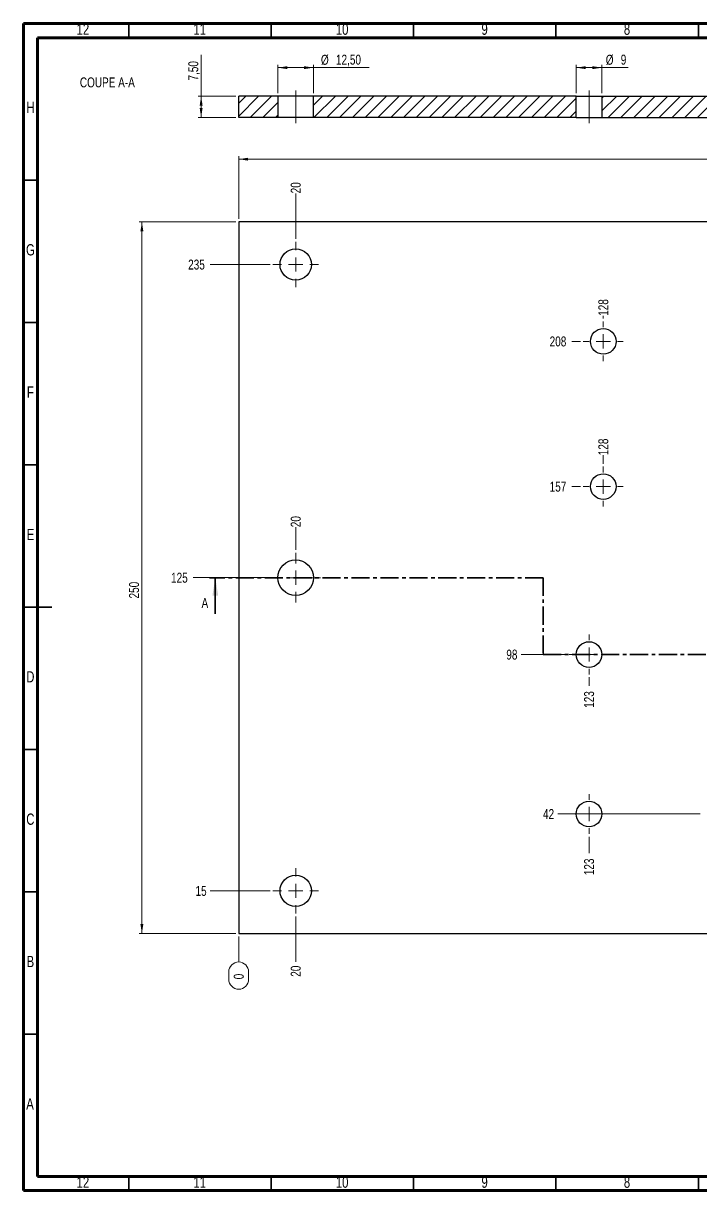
# Model space of a CAD drawing. Header units: millimetres. Extents: x 15 to 589, y 5 to 415.
# Drawn here: x 15 to 252.8, y 5 to 415 of the extents above; entities that cross this region are included whole.
import ezdxf

# ---------------------------------------------------------------- set-up
doc = ezdxf.new("R2010")
doc.units = ezdxf.units.MM
doc.linetypes.add('CENTER', pattern=[10.16, 6.35, -1.27, 1.27, -1.27])
doc.linetypes.add('CENTERX2', pattern=[20.32, 12.7, -2.54, 2.54, -2.54])
doc.styles.add('SLDTEXTSTYLE0', font='TXT', dxfattribs={"width": 0.75})
doc.dimstyles.new('SLDDIMSTYLE0', dxfattribs={"dimtxt": 3.5, "dimasz": 3.302, "dimexe": 0, "dimexo": 0.0625, "dimgap": 0.875, "dimtad": 0, "dimtih": 1, "dimtoh": 1, "dimdec": 0, "dimrnd": 1e-09, "dimdsep": 46, "dimtxsty": 'SLDTEXTSTYLE0', "dimblk1": 'NONE', "dimblk2": 'NONE', "dimsah": 1, "dimcen": 0.09, "dimadec": 0, "dimazin": 2, "dimtfac": 1, "dimtdec": 0, "dimtofl": 0, "dimtmove": 0, "dimatfit": 3, "dimldrblk": 'NONE', "dimfxl": 1, "dimfrac": 2, "dimtolj": 1, "dimtzin": 12, "dimarcsym": 0})
doc.dimstyles.new('SLDDIMSTYLE1', dxfattribs={"dimtxt": 3.5, "dimasz": 3.302, "dimexe": 0, "dimexo": 0.0625, "dimgap": 0.875, "dimtad": 0, "dimtih": 1, "dimtoh": 1, "dimrnd": 1e-09, "dimzin": 12, "dimdsep": 46, "dimtxsty": 'SLDTEXTSTYLE0', "dimblk1": 'NONE', "dimblk2": 'NONE', "dimsah": 1, "dimcen": 0.09, "dimadec": 0, "dimazin": 3, "dimtfac": 1, "dimtofl": 0, "dimtmove": 0, "dimatfit": 3, "dimldrblk": 'NONE', "dimfxl": 1, "dimfrac": 2, "dimtolj": 1, "dimtzin": 12, "dimarcsym": 0})
doc.dimstyles.new('SLDDIMSTYLE2', dxfattribs={"dimtxt": 3.5, "dimasz": 3.302, "dimexe": 0, "dimexo": 0.0625, "dimgap": 0.875, "dimtad": 1, "dimrnd": 1e-09, "dimzin": 12, "dimdsep": 46, "dimtxsty": 'SLDTEXTSTYLE0', "dimsah": 1, "dimcen": 0.09, "dimadec": 0, "dimazin": 3, "dimtfac": 1, "dimtofl": 0, "dimtmove": 0, "dimatfit": 3, "dimfxl": 1, "dimfrac": 2, "dimtolj": 1, "dimtzin": 12, "dimarcsym": 0})

# ---------------------------------------------------------------- blocks, each defined once
blk = doc.blocks.new('_D')
at = {"color": 7, "linetype": 'Continuous', "lineweight": 18}
for p, q in [((90.62, 94.32), (90.62, 85.32)), ((87.13, 79.24), (87.13, 81.83)), ((94.11, 81.83), (94.11, 79.24))]:
    blk.add_line(p, q, dxfattribs=at)
for centre, start, end in [((90.62, 81.83), 0, 180), ((90.62, 79.24), 180, 0)]:
    blk.add_arc(centre, 3.49, start, end, dxfattribs=at)
at = {"color": 7, "linetype": 'Continuous', "lineweight": 18, "insert": (88.88, 79.24), "char_height": 3.5, "attachment_point": 1, "rotation": 90, "style": 'SLDTEXTSTYLE0'}
blk.add_mtext('0', dxfattribs=at)
blk = doc.blocks.new('_None')
blk = doc.blocks.new('_D_1')
at = {"color": 7, "linetype": 'Continuous', "lineweight": 18}
blk.add_line((110.62, 101.32), (110.62, 85.32), dxfattribs=at)
at = {"color": 7, "linetype": 'Continuous', "lineweight": 18, "insert": (108.88, 80.14), "char_height": 3.5, "attachment_point": 1, "rotation": 90, "style": 'SLDTEXTSTYLE0'}
blk.add_mtext('20', dxfattribs=at)
blk = doc.blocks.new('_D_2')
at = {"color": 7, "linetype": 'Continuous', "lineweight": 18}
blk.add_line((110.62, 230.07), (110.62, 238.05), dxfattribs=at)
at = {"color": 7, "linetype": 'Continuous', "lineweight": 18, "insert": (108.88, 238.05), "char_height": 3.5, "attachment_point": 1, "rotation": 90, "style": 'SLDTEXTSTYLE0'}
blk.add_mtext('20', dxfattribs=at)
blk = doc.blocks.new('_D_3')
at = {"color": 7, "linetype": 'Continuous', "lineweight": 18}
blk.add_line((110.62, 339.32), (110.62, 355.32), dxfattribs=at)
at = {"color": 7, "linetype": 'Continuous', "lineweight": 18, "insert": (108.88, 355.32), "char_height": 3.5, "attachment_point": 1, "rotation": 90, "style": 'SLDTEXTSTYLE0'}
blk.add_mtext('20', dxfattribs=at)
blk = doc.blocks.new('_D_4')
at = {"color": 7, "linetype": 'Continuous', "lineweight": 18}
blk.add_line((213.62, 129.32), (213.62, 123.56), dxfattribs=at)
at = {"color": 7, "linetype": 'Continuous', "lineweight": 18, "insert": (211.88, 115.8), "char_height": 3.5, "attachment_point": 1, "rotation": 90, "style": 'SLDTEXTSTYLE0'}
blk.add_mtext('123', dxfattribs=at)
blk = doc.blocks.new('_D_5')
at = {"color": 7, "linetype": 'Continuous', "lineweight": 18}
blk.add_line((213.62, 185.32), (213.62, 182.36), dxfattribs=at)
at = {"color": 7, "linetype": 'Continuous', "lineweight": 18, "insert": (211.88, 174.6), "char_height": 3.5, "attachment_point": 1, "rotation": 90, "style": 'SLDTEXTSTYLE0'}
blk.add_mtext('123', dxfattribs=at)
blk = doc.blocks.new('_D_6')
at = {"color": 7, "linetype": 'Continuous', "lineweight": 18}
blk.add_line((218.62, 260.32), (218.62, 263.32), dxfattribs=at)
at = {"color": 7, "linetype": 'Continuous', "lineweight": 18, "insert": (216.88, 263.32), "char_height": 3.5, "attachment_point": 1, "rotation": 90, "style": 'SLDTEXTSTYLE0'}
blk.add_mtext('128', dxfattribs=at)
blk = doc.blocks.new('_D_7')
at = {"color": 7, "linetype": 'Continuous', "lineweight": 18}
blk.add_line((218.62, 311.32), (218.62, 312.29), dxfattribs=at)
at = {"color": 7, "linetype": 'Continuous', "lineweight": 18, "insert": (216.88, 312.29), "char_height": 3.5, "attachment_point": 1, "rotation": 90, "style": 'SLDTEXTSTYLE0'}
blk.add_mtext('128', dxfattribs=at)
blk = doc.blocks.new('_D_8')
at = {"color": 7, "linetype": 'Continuous', "lineweight": 18}
blk.add_line((260.62, 155.32), (260.62, 123.56), dxfattribs=at)
at = {"color": 7, "linetype": 'Continuous', "lineweight": 18, "insert": (258.88, 115.8), "char_height": 3.5, "attachment_point": 1, "rotation": 90, "style": 'SLDTEXTSTYLE0'}
blk.add_mtext('170', dxfattribs=at)
blk = doc.blocks.new('_D_9')
at = {"color": 7, "linetype": 'Continuous', "lineweight": 18}
blk.add_line((260.62, 285.32), (260.62, 312.29), dxfattribs=at)
at = {"color": 7, "linetype": 'Continuous', "lineweight": 18, "insert": (258.88, 312.29), "char_height": 3.5, "attachment_point": 1, "rotation": 90, "style": 'SLDTEXTSTYLE0'}
blk.add_mtext('170', dxfattribs=at)
blk = doc.blocks.new('_D_10')
at = {"color": 7, "linetype": 'Continuous', "lineweight": 18}
blk.add_line((290.62, 101.32), (290.62, 85.32), dxfattribs=at)
at = {"color": 7, "linetype": 'Continuous', "lineweight": 18, "insert": (288.88, 77.56), "char_height": 3.5, "attachment_point": 1, "rotation": 90, "style": 'SLDTEXTSTYLE0'}
blk.add_mtext('200', dxfattribs=at)
blk = doc.blocks.new('_D_11')
at = {"color": 7, "linetype": 'Continuous', "lineweight": 18}
blk.add_line((290.62, 339.32), (290.62, 355.32), dxfattribs=at)
at = {"color": 7, "linetype": 'Continuous', "lineweight": 18, "insert": (288.88, 355.32), "char_height": 3.5, "attachment_point": 1, "rotation": 90, "style": 'SLDTEXTSTYLE0'}
blk.add_mtext('200', dxfattribs=at)
blk = doc.blocks.new('_D_12')
at = {"color": 7, "linetype": 'Continuous', "lineweight": 18}
blk.add_line((322.62, 129.32), (322.62, 123.56), dxfattribs=at)
at = {"color": 7, "linetype": 'Continuous', "lineweight": 18, "insert": (320.88, 115.8), "char_height": 3.5, "attachment_point": 1, "rotation": 90, "style": 'SLDTEXTSTYLE0'}
blk.add_mtext('232', dxfattribs=at)
blk = doc.blocks.new('_D_13')
at = {"color": 7, "linetype": 'Continuous', "lineweight": 18}
blk.add_line((322.62, 238.32), (322.62, 242.96), dxfattribs=at)
at = {"color": 7, "linetype": 'Continuous', "lineweight": 18, "insert": (320.88, 242.96), "char_height": 3.5, "attachment_point": 1, "rotation": 90, "style": 'SLDTEXTSTYLE0'}
blk.add_mtext('232', dxfattribs=at)
blk = doc.blocks.new('_D_14')
at = {"color": 7, "linetype": 'Continuous', "lineweight": 18}
blk.add_line((365.62, 129.32), (365.62, 123.56), dxfattribs=at)
at = {"color": 7, "linetype": 'Continuous', "lineweight": 18, "insert": (363.88, 115.8), "char_height": 3.5, "attachment_point": 1, "rotation": 90, "style": 'SLDTEXTSTYLE0'}
blk.add_mtext('275', dxfattribs=at)
blk = doc.blocks.new('_D_15')
at = {"color": 7, "linetype": 'Continuous', "lineweight": 18}
blk.add_line((365.62, 311.32), (365.62, 312.29), dxfattribs=at)
at = {"color": 7, "linetype": 'Continuous', "lineweight": 18, "insert": (363.88, 312.29), "char_height": 3.5, "attachment_point": 1, "rotation": 90, "style": 'SLDTEXTSTYLE0'}
blk.add_mtext('275', dxfattribs=at)
blk = doc.blocks.new('_D_16')
at = {"color": 7, "linetype": 'Continuous', "lineweight": 18}
blk.add_line((402.62, 126.82), (402.62, 123.56), dxfattribs=at)
at = {"color": 7, "linetype": 'Continuous', "lineweight": 18, "insert": (400.88, 115.8), "char_height": 3.5, "attachment_point": 1, "rotation": 90, "style": 'SLDTEXTSTYLE0'}
blk.add_mtext('312', dxfattribs=at)
blk = doc.blocks.new('_D_17')
at = {"color": 7, "linetype": 'Continuous', "lineweight": 18}
blk.add_line((402.62, 310.82), (402.62, 312.29), dxfattribs=at)
at = {"color": 7, "linetype": 'Continuous', "lineweight": 18, "insert": (400.88, 312.29), "char_height": 3.5, "attachment_point": 1, "rotation": 90, "style": 'SLDTEXTSTYLE0'}
blk.add_mtext('312', dxfattribs=at)
blk = doc.blocks.new('_D_18')
at = {"color": 7, "linetype": 'Continuous', "lineweight": 18}
blk.add_line((450.62, 101.32), (450.62, 85.32), dxfattribs=at)
at = {"color": 7, "linetype": 'Continuous', "lineweight": 18, "insert": (448.88, 77.56), "char_height": 3.5, "attachment_point": 1, "rotation": 90, "style": 'SLDTEXTSTYLE0'}
blk.add_mtext('360', dxfattribs=at)
blk = doc.blocks.new('_D_19')
at = {"color": 7, "linetype": 'Continuous', "lineweight": 18}
blk.add_line((450.62, 230.07), (450.62, 232.9), dxfattribs=at)
at = {"color": 7, "linetype": 'Continuous', "lineweight": 18, "insert": (448.88, 232.9), "char_height": 3.5, "attachment_point": 1, "rotation": 90, "style": 'SLDTEXTSTYLE0'}
blk.add_mtext('360', dxfattribs=at)
blk = doc.blocks.new('_D_20')
at = {"color": 7, "linetype": 'Continuous', "lineweight": 18}
blk.add_line((450.62, 339.32), (450.62, 355.32), dxfattribs=at)
at = {"color": 7, "linetype": 'Continuous', "lineweight": 18, "insert": (448.88, 355.32), "char_height": 3.5, "attachment_point": 1, "rotation": 90, "style": 'SLDTEXTSTYLE0'}
blk.add_mtext('360', dxfattribs=at)
blk = doc.blocks.new('_D_21')
at = {"color": 7, "linetype": 'Continuous', "lineweight": 18}
blk.add_line((470.62, 94.32), (470.62, 85.32), dxfattribs=at)
at = {"color": 7, "linetype": 'Continuous', "lineweight": 18, "insert": (468.88, 77.56), "char_height": 3.5, "attachment_point": 1, "rotation": 90, "style": 'SLDTEXTSTYLE0'}
blk.add_mtext('380', dxfattribs=at)
blk = doc.blocks.new('_D_24')
at = {"color": 7, "linetype": 'Continuous', "lineweight": 18}
blk.add_line((101.62, 110.32), (80.62, 110.32), dxfattribs=at)
at = {"color": 7, "linetype": 'Continuous', "lineweight": 18, "insert": (75.45, 112.05), "char_height": 3.5, "attachment_point": 1, "style": 'SLDTEXTSTYLE0'}
blk.add_mtext('15', dxfattribs=at)
blk = doc.blocks.new('_D_27')
at = {"color": 7, "linetype": 'Continuous', "lineweight": 18}
blk.add_line((252.62, 137.32), (202.63, 137.32), dxfattribs=at)
at = {"color": 7, "linetype": 'Continuous', "lineweight": 18, "insert": (197.46, 139.05), "char_height": 3.5, "attachment_point": 1, "style": 'SLDTEXTSTYLE0'}
blk.add_mtext('42', dxfattribs=at)
blk = doc.blocks.new('_D_30')
at = {"color": 7, "linetype": 'Continuous', "lineweight": 18}
blk.add_line((205.62, 193.32), (189.75, 193.32), dxfattribs=at)
at = {"color": 7, "linetype": 'Continuous', "lineweight": 18, "insert": (184.58, 195.05), "char_height": 3.5, "attachment_point": 1, "style": 'SLDTEXTSTYLE0'}
blk.add_mtext('98', dxfattribs=at)
blk = doc.blocks.new('_D_31')
at = {"color": 7, "linetype": 'Continuous', "lineweight": 18}
blk.add_line((100.87, 220.32), (74.62, 220.32), dxfattribs=at)
at = {"color": 7, "linetype": 'Continuous', "lineweight": 18, "insert": (66.86, 222.05), "char_height": 3.5, "attachment_point": 1, "style": 'SLDTEXTSTYLE0'}
blk.add_mtext('125', dxfattribs=at)
blk = doc.blocks.new('_D_34')
at = {"color": 7, "linetype": 'Continuous', "lineweight": 18}
blk.add_line((210.62, 252.32), (207.55, 252.32), dxfattribs=at)
at = {"color": 7, "linetype": 'Continuous', "lineweight": 18, "insert": (199.79, 254.05), "char_height": 3.5, "attachment_point": 1, "style": 'SLDTEXTSTYLE0'}
blk.add_mtext('157', dxfattribs=at)
blk = doc.blocks.new('_D_39')
at = {"color": 7, "linetype": 'Continuous', "lineweight": 18}
blk.add_line((210.62, 303.32), (207.55, 303.32), dxfattribs=at)
at = {"color": 7, "linetype": 'Continuous', "lineweight": 18, "insert": (199.79, 305.05), "char_height": 3.5, "attachment_point": 1, "style": 'SLDTEXTSTYLE0'}
blk.add_mtext('208', dxfattribs=at)
blk = doc.blocks.new('_D_41')
at = {"color": 7, "linetype": 'Continuous', "lineweight": 18}
blk.add_line((101.62, 330.32), (80.62, 330.32), dxfattribs=at)
at = {"color": 7, "linetype": 'Continuous', "lineweight": 18, "insert": (72.86, 332.05), "char_height": 3.5, "attachment_point": 1, "style": 'SLDTEXTSTYLE0'}
blk.add_mtext('235', dxfattribs=at)
blk = doc.blocks.new('_D_44')
at = {"color": 7, "linetype": 'Continuous', "lineweight": 18}
for p, q in [((90.62, 346.32), (90.62, 368.32)), ((470.62, 367.32), (90.62, 367.32)), ((470.62, 346.32), (470.62, 368.32))]:
    blk.add_line(p, q, dxfattribs=at)
for points in [[(90.62, 367.32), (93.92, 366.81), (93.92, 367.82)], [(470.62, 367.32), (467.32, 367.82), (467.32, 366.81)]]:
    blk.add_solid(points, dxfattribs=at)
at = {"color": 7, "linetype": 'Continuous', "lineweight": 18, "insert": (286.99, 371.83), "char_height": 3.5, "attachment_point": 1, "style": 'SLDTEXTSTYLE0'}
blk.add_mtext('380', dxfattribs=at)
blk = doc.blocks.new('_D_45')
at = {"color": 7, "linetype": 'Continuous', "lineweight": 18}
for p, q in [((89.62, 345.32), (55.62, 345.32)), ((56.62, 345.32), (56.62, 95.32)), ((89.62, 95.32), (55.62, 95.32))]:
    blk.add_line(p, q, dxfattribs=at)
for points in [[(56.62, 345.32), (56.11, 342.01), (57.13, 342.01)], [(56.62, 95.32), (57.13, 98.62), (56.11, 98.62)]]:
    blk.add_solid(points, dxfattribs=at)
at = {"color": 7, "linetype": 'Continuous', "lineweight": 18, "insert": (52.11, 213.01), "char_height": 3.5, "attachment_point": 1, "rotation": 90, "style": 'SLDTEXTSTYLE0'}
blk.add_mtext('250', dxfattribs=at)
blk = doc.blocks.new('SW_CENTERMARKSYMBOL_2')
at = {"color": 0, "linetype": 'Continuous', "lineweight": 0}
for p, q in [((0, 5), (0, 8.75)), ((-5, 0), (-8.75, 0)), ((0, 0), (-2.5, 0)), ((0, 0), (0, 2.5)), ((0, 0), (0, -2.5)), ((0, 0), (2.5, 0)), ((5, 0), (8.75, 0)), ((0, -5), (0, -8.75))]:
    blk.add_line(p, q, dxfattribs=at)
blk = doc.blocks.new('SW_CENTERMARKSYMBOL_5')
at = {"color": 0, "linetype": 'Continuous', "lineweight": 0}
for p, q in [((0, 5), (0, 8)), ((-5, 0), (-8, 0)), ((0, 0), (-2.5, 0)), ((0, 0), (0, 2.5)), ((0, 0), (0, -2.5)), ((0, 0), (2.5, 0)), ((5, 0), (8, 0)), ((0, -5), (0, -8))]:
    blk.add_line(p, q, dxfattribs=at)
blk = doc.blocks.new('SW_CENTERMARKSYMBOL_9')
at = {"color": 0, "linetype": 'Continuous', "lineweight": 0}
for p, q in [((0, 5), (0, 8)), ((-5, 0), (-8, 0)), ((0, 0), (-2.5, 0)), ((0, 0), (0, 2.5)), ((0, 0), (0, -2.5)), ((0, 0), (2.5, 0)), ((5, 0), (8, 0)), ((0, -5), (0, -8))]:
    blk.add_line(p, q, dxfattribs=at)
blk = doc.blocks.new('SW_CENTERMARKSYMBOL_11')
at = {"color": 0, "linetype": 'Continuous', "lineweight": 0}
for p, q in [((0, 5), (0, 7)), ((-5, 0), (-7, 0)), ((0, 0), (-2.5, 0)), ((0, 0), (0, 2.5)), ((0, 0), (0, -2.5)), ((0, 0), (2.5, 0)), ((5, 0), (7, 0)), ((0, -5), (0, -7))]:
    blk.add_line(p, q, dxfattribs=at)
blk = doc.blocks.new('SW_CENTERMARKSYMBOL_18')
at = {"color": 0, "linetype": 'Continuous', "lineweight": 0}
for p, q in [((0, 5), (0, 7)), ((-5, 0), (-7, 0)), ((0, 0), (-2.5, 0)), ((0, 0), (0, 2.5)), ((0, 0), (0, -2.5)), ((0, 0), (2.5, 0)), ((5, 0), (7, 0)), ((0, -5), (0, -7))]:
    blk.add_line(p, q, dxfattribs=at)
blk = doc.blocks.new('SW_CENTERMARKSYMBOL_19')
at = {"color": 0, "linetype": 'Continuous', "lineweight": 0}
for p, q in [((0, 5), (0, 7)), ((-5, 0), (-7, 0)), ((0, 0), (-2.5, 0)), ((0, 0), (0, 2.5)), ((0, 0), (0, -2.5)), ((0, 0), (2.5, 0)), ((5, 0), (7, 0)), ((0, -5), (0, -7))]:
    blk.add_line(p, q, dxfattribs=at)
blk = doc.blocks.new('SW_CENTERMARKSYMBOL_20')
at = {"color": 0, "linetype": 'Continuous', "lineweight": 0}
for p, q in [((0, 5), (0, 7)), ((-5, 0), (-7, 0)), ((0, 0), (-2.5, 0)), ((0, 0), (0, 2.5)), ((0, 0), (0, -2.5)), ((0, 0), (2.5, 0)), ((5, 0), (7, 0)), ((0, -5), (0, -7))]:
    blk.add_line(p, q, dxfattribs=at)
blk = doc.blocks.new('_D_46')
at = {"color": 7, "linetype": 'Continuous', "lineweight": 18}
for p, q in [((77.42, 389.47), (77.42, 403.99)), ((89.62, 389.47), (76.42, 389.47)), ((77.42, 381.97), (77.42, 389.47)), ((89.62, 381.97), (76.42, 381.97))]:
    blk.add_line(p, q, dxfattribs=at)
for points in [[(77.42, 389.47), (76.91, 386.17), (77.93, 386.17)], [(77.42, 381.97), (77.93, 385.27), (76.91, 385.27)]]:
    blk.add_solid(points, dxfattribs=at)
at = {"color": 7, "linetype": 'Continuous', "lineweight": 18, "insert": (72.91, 394.94), "char_height": 3.5, "attachment_point": 1, "rotation": 90, "style": 'SLDTEXTSTYLE0'}
blk.add_mtext('7,50', dxfattribs=at)
blk = doc.blocks.new('_D_47')
at = {"color": 7, "linetype": 'Continuous', "lineweight": 18}
for p, q in [((104.37, 390.47), (104.37, 400.47)), ((104.37, 399.47), (116.87, 399.47)), ((116.87, 390.47), (116.87, 400.47)), ((116.87, 399.47), (136.4, 399.47))]:
    blk.add_line(p, q, dxfattribs=at)
for points in [[(104.37, 399.47), (107.67, 398.96), (107.67, 399.98)], [(116.87, 399.47), (113.57, 399.98), (113.57, 398.96)]]:
    blk.add_solid(points, dxfattribs=at)
at = {"color": 7, "linetype": 'Continuous', "lineweight": 18, "char_height": 3.5, "attachment_point": 1, "style": 'SLDTEXTSTYLE0'}
for s, insert in [('%%c', (119.49, 403.98)), ('12,50', (124.77, 404.03))]:
    blk.add_mtext(s, dxfattribs=dict(at, insert=insert))
blk = doc.blocks.new('_D_48')
at = {"color": 7, "linetype": 'Continuous', "lineweight": 18}
for p, q in [((209.12, 390.47), (209.12, 400.47)), ((209.12, 399.47), (218.12, 399.47)), ((218.12, 390.47), (218.12, 400.47)), ((218.12, 399.47), (227.35, 399.47))]:
    blk.add_line(p, q, dxfattribs=at)
for points in [[(209.12, 399.47), (212.42, 398.96), (212.42, 399.98)], [(218.12, 399.47), (214.82, 399.98), (214.82, 398.96)]]:
    blk.add_solid(points, dxfattribs=at)
at = {"color": 7, "linetype": 'Continuous', "lineweight": 18, "char_height": 3.5, "attachment_point": 1, "style": 'SLDTEXTSTYLE0'}
for s, insert in [('%%c', (219.49, 403.98)), ('9', (224.76, 404.03))]:
    blk.add_mtext(s, dxfattribs=dict(at, insert=insert))

msp = doc.modelspace()

# ---------------------------------------------------------------- hatches: boundary and pattern name
at = {"linetype": 'Continuous', "lineweight": 18}
h = msp.add_hatch(dxfattribs=at)
h.set_pattern_fill('ANSI31', style=0)
h.paths.add_polyline_path([(90.618, 389.467), (90.618, 381.967), (104.368, 381.967), (104.368, 389.467)], flags=0)
h = msp.add_hatch(dxfattribs=at)
h.set_pattern_fill('ANSI31', style=0)
h.paths.add_polyline_path([(116.868, 381.967), (209.118, 381.967), (209.118, 389.467), (116.868, 389.467)], flags=0)
h = msp.add_hatch(dxfattribs=at)
h.set_pattern_fill('ANSI31', style=0)
h.paths.add_polyline_path([(385.618, 389.467), (218.118, 389.467), (218.118, 381.967), (385.618, 381.967)], flags=0)

# ---------------------------------------------------------------- linework, layer by layer
at = {"color": 7, "linetype": 'Continuous', "lineweight": 70}
for p, q in [((15, 5), (15, 415)), ((15, 415), (589, 415)), ((20, 10), (20, 410)), ((20, 410), (584, 410)), ((584, 10), (20, 10)), ((589, 5), (15, 5))]:
    msp.add_line(p, q, dxfattribs=at)
at = {"color": 7, "linetype": 'Continuous', "lineweight": 35}
for p, q in [((52, 410), (52, 415)), ((102, 410), (102, 415)), ((152, 410), (152, 415)), ((202, 410), (202, 415)), ((252, 410), (252, 415)), ((20, 360), (15, 360)), ((20, 310), (15, 310)), ((20, 260), (15, 260)), ((82.398, 207.616), (82.398, 220.316)), ((15, 210), (25, 210)), ((20, 210), (15, 210)), ((20, 160), (15, 160)), ((20, 110), (15, 110)), ((20, 60), (15, 60)), ((52, 10), (52, 5)), ((102, 10), (102, 5)), ((152, 10), (152, 5)), ((202, 10), (202, 5)), ((252, 10), (252, 5))]:
    msp.add_line(p, q, dxfattribs=at)
at = {"color": 7, "linetype": 'CENTERX2', "lineweight": 18}
for p, q in [((110.618, 379.967), (110.618, 391.467)), ((213.618, 391.467), (213.618, 379.967))]:
    msp.add_line(p, q, dxfattribs=at)
at = {"color": 7, "linetype": 'Continuous', "lineweight": 25}
for p, q in [((104.368, 389.467), (90.618, 389.467)), ((90.618, 381.967), (90.618, 389.467)), ((104.368, 389.467), (104.368, 381.967)), ((116.868, 389.467), (104.368, 389.467)), ((116.868, 381.967), (116.868, 389.467)), ((209.118, 389.467), (116.868, 389.467)), ((209.118, 389.467), (218.118, 389.467)), ((209.118, 381.967), (209.118, 389.467)), ((218.118, 389.467), (218.118, 381.967)), ((218.118, 389.467), (385.618, 389.467)), ((104.368, 381.967), (90.618, 381.967)), ((116.868, 381.967), (104.368, 381.967)), ((209.118, 381.967), (116.868, 381.967)), ((209.118, 381.967), (218.118, 381.967)), ((218.118, 381.967), (385.618, 381.967)), ((470.618, 345.316), (90.618, 345.316)), ((90.618, 345.316), (90.618, 95.316)), ((90.618, 95.316), (470.618, 95.316))]:
    msp.add_line(p, q, dxfattribs=at)
at = {"color": 7, "linetype": 'CENTER', "lineweight": 35}
for p, q in [((197.522, 220.316), (80.398, 220.316)), ((197.522, 220.316), (197.522, 193.316)), ((197.522, 193.316), (378.378, 193.316))]:
    msp.add_line(p, q, dxfattribs=at)
at = {"color": 7, "linetype": 'Continuous', "lineweight": 25}
for centre, radius in [((110.618, 330.316), 5.5), ((218.618, 303.316), 4.5), ((218.618, 252.316), 4.5), ((110.618, 220.316), 6.25), ((213.618, 193.316), 4.5), ((213.618, 137.316), 4.5), ((110.618, 110.316), 5.5)]:
    msp.add_circle(centre, radius, dxfattribs=at)
at = {"color": 7, "linetype": 'Continuous', "lineweight": 35}
msp.add_solid([(82.398, 220.316), (81.382, 213.966), (83.414, 213.966)], dxfattribs=at)

# ---------------------------------------------------------------- block references
at = {"color": 7, "linetype": 'Continuous', "lineweight": 0}
for name, p in [('SW_CENTERMARKSYMBOL_9', (110.618, 330.316)), ('SW_CENTERMARKSYMBOL_18', (218.618, 303.316)), ('SW_CENTERMARKSYMBOL_11', (218.618, 252.316)), ('SW_CENTERMARKSYMBOL_2', (110.618, 220.316)), ('SW_CENTERMARKSYMBOL_20', (213.618, 193.316)), ('SW_CENTERMARKSYMBOL_19', (213.618, 137.316)), ('SW_CENTERMARKSYMBOL_5', (110.618, 110.316))]:
    msp.add_blockref(name, p, dxfattribs=at)

# ---------------------------------------------------------------- texts
at = {"color": 7, "linetype": 'Continuous', "lineweight": 0, "attachment_point": 2, "style": 'SLDTEXTSTYLE0'}
for s, insert, char_height in [('12', (35.92, 414.973), 3.9688), ('11', (76.92, 414.973), 3.9688), ('10', (126.92, 414.973), 3.9688), ('9', (176.96, 414.973), 3.969), ('8', (226.96, 414.973), 3.969), ('COUPE A-A', (44.496, 396.045), 3.5), ('H', (17.49, 387.473), 3.969), ('G', (17.487, 337.473), 3.969), ('F', (17.458, 287.473), 3.969), ('E', (17.508, 237.473), 3.969), ('D', (17.453, 187.473), 3.969), ('C', (17.459, 137.473), 3.969), ('B', (17.471, 87.473), 3.969), ('A', (17.34, 37.473), 3.969), ('12', (35.92, 9.973), 3.9688), ('11', (76.92, 9.973), 3.9688), ('10', (126.92, 9.973), 3.9688), ('9', (176.96, 9.973), 3.969), ('8', (226.96, 9.973), 3.969)]:
    msp.add_mtext(s, dxfattribs=dict(at, insert=insert, char_height=char_height))
at = {"color": 7, "linetype": 'Continuous', "insert": (77.567, 213.171), "char_height": 3.5, "attachment_point": 1, "style": 'SLDTEXTSTYLE0'}
msp.add_mtext('A', dxfattribs=at)

# ---------------------------------------------------------------- dimensions: what is measured, and where the dimension line sits
at = {"color": 7, "linetype": 'Continuous', "lineweight": 18}
for base, p1, p2, picture, middle in [((77.417, 389.467), (90.618, 381.967), (90.618, 389.467), '_D_46', (77.417, 399.467)), ((56.618, 95.316), (90.618, 345.316), (90.618, 95.316), '_D_45', (56.618, 216.886))]:
    dim = msp.add_linear_dim(base=base, p1=p1, p2=p2, angle=90, dimstyle='SLDDIMSTYLE2', dxfattribs=at)
    dim.commit()
    dim.dimension.update_dxf_attribs({"geometry": picture, "text_midpoint": middle, "dimtype": 160})
for base, p1, p2, picture, middle in [((116.868, 399.467), (104.368, 389.467), (116.868, 389.467), '_D_47', (127.947, 399.467)), ((218.118, 399.467), (209.118, 389.467), (218.118, 389.467), '_D_48', (223.419, 399.467))]:
    dim = msp.add_linear_dim(base=base, p1=p1, p2=p2, text='%%c<>', dimstyle='SLDDIMSTYLE2', dxfattribs=at)
    dim.commit()
    dim.dimension.update_dxf_attribs({"geometry": picture, "text_midpoint": middle, "dimtype": 160})
dim = msp.add_linear_dim(base=(90.618, 367.316), p1=(470.618, 345.316), p2=(90.618, 345.316), dimstyle='SLDDIMSTYLE2', dxfattribs=at)
dim.commit()
dim.dimension.update_dxf_attribs({"geometry": '_D_44', "text_midpoint": (290.87, 367.316), "dimtype": 160})
for feature_location, offset, dtype, origin, dimstyle, picture, middle in [((290.618, 338.316), (0, 17), 1, (90.618, 95.316), 'SLDDIMSTYLE1', '_D_11', (290.618, 359.195)), ((450.618, 338.316), (0, 17), 1, (90.618, 95.316), 'SLDDIMSTYLE1', '_D_20', (450.618, 359.195)), ((110.618, 338.316), (0, 17), 1, (90.618, 95.316), 'SLDDIMSTYLE1', '_D_3', (110.618, 357.902)), ((102.618, 330.316), (-22, 0), 0, (470.618, 95.316), 'SLDDIMSTYLE1', '_D_41', (76.739, 330.316)), ((218.618, 310.316), (0, 1.972), 1, (90.618, 95.316), 'SLDDIMSTYLE1', '_D_7', (218.618, 316.168)), ((260.618, 284.316), (0, 27.972), 1, (90.618, 95.316), 'SLDDIMSTYLE1', '_D_9', (260.618, 316.168)), ((365.618, 310.316), (0, 1.972), 1, (90.618, 95.316), 'SLDDIMSTYLE1', '_D_15', (365.618, 316.168)), ((402.618, 309.816), (0, 2.472), 1, (90.618, 95.316), 'SLDDIMSTYLE1', '_D_17', (402.618, 316.168)), ((211.618, 303.316), (-4.067, 0), 0, (470.618, 95.316), 'SLDDIMSTYLE1', '_D_39', (203.672, 303.316)), ((218.618, 259.316), (0, 4.008), 1, (90.618, 95.316), 'SLDDIMSTYLE1', '_D_6', (218.618, 267.203)), ((322.618, 237.316), (0, 5.64), 1, (90.618, 95.316), 'SLDDIMSTYLE1', '_D_13', (322.618, 246.835)), ((211.618, 252.316), (-4.067, 0), 0, (470.618, 95.316), 'SLDDIMSTYLE1', '_D_34', (203.672, 252.316)), ((110.618, 229.066), (0, 8.983), 1, (90.618, 95.316), 'SLDDIMSTYLE1', '_D_2', (110.618, 240.635)), ((450.618, 229.066), (0, 3.831), 1, (90.618, 95.316), 'SLDDIMSTYLE1', '_D_19', (450.618, 236.776)), ((101.868, 220.316), (-27.25, 0), 0, (470.618, 95.316), 'SLDDIMSTYLE1', '_D_31', (70.739, 220.316)), ((206.618, 193.316), (-16.87, 0), 0, (470.618, 95.316), 'SLDDIMSTYLE1', '_D_30', (187.162, 193.316)), ((213.618, 186.316), (0, -3.958), 1, (90.618, 95.316), 'SLDDIMSTYLE1', '_D_5', (213.618, 178.479)), ((260.618, 156.316), (0, -32.753), 1, (90.618, 95.316), 'SLDDIMSTYLE1', '_D_8', (260.618, 119.684)), ((253.618, 137.316), (-50.983, 0), 0, (470.618, 95.316), 'SLDDIMSTYLE1', '_D_27', (200.049, 137.316)), ((213.618, 130.316), (0, -6.753), 1, (90.618, 95.316), 'SLDDIMSTYLE1', '_D_4', (213.618, 119.684)), ((322.618, 130.316), (0, -6.753), 1, (90.618, 95.316), 'SLDDIMSTYLE1', '_D_12', (322.618, 119.684)), ((365.618, 130.316), (0, -6.753), 1, (90.618, 95.316), 'SLDDIMSTYLE1', '_D_14', (365.618, 119.684)), ((402.618, 127.816), (0, -4.253), 1, (90.618, 95.316), 'SLDDIMSTYLE1', '_D_16', (402.618, 119.684)), ((102.618, 110.316), (-22, 0), 0, (470.618, 95.316), 'SLDDIMSTYLE1', '_D_24', (78.032, 110.316)), ((110.618, 102.316), (0, -17), 1, (90.618, 95.316), 'SLDDIMSTYLE1', '_D_1', (110.618, 82.73)), ((290.618, 102.316), (0, -17), 1, (90.618, 95.316), 'SLDDIMSTYLE1', '_D_10', (290.618, 81.437)), ((450.618, 102.316), (0, -17), 1, (90.618, 95.316), 'SLDDIMSTYLE1', '_D_18', (450.618, 81.437)), ((90.618077062, 95.316173111), (0, -10), 1, (90.618077062, 95.316173111), 'SLDDIMSTYLE0', '_D', (90.618077062, 80.534055208)), ((470.618, 95.316), (0, -10), 1, (90.618, 95.316), 'SLDDIMSTYLE1', '_D_21', (470.618, 81.437))]:
    dim = msp.add_ordinate_dim(feature_location=feature_location, offset=offset, dtype=dtype, origin=origin, dimstyle=dimstyle, dxfattribs=at)
    dim.commit()
    dim.dimension.update_dxf_attribs({"geometry": picture, "text_midpoint": middle})

doc.saveas('drawing.dxf')
